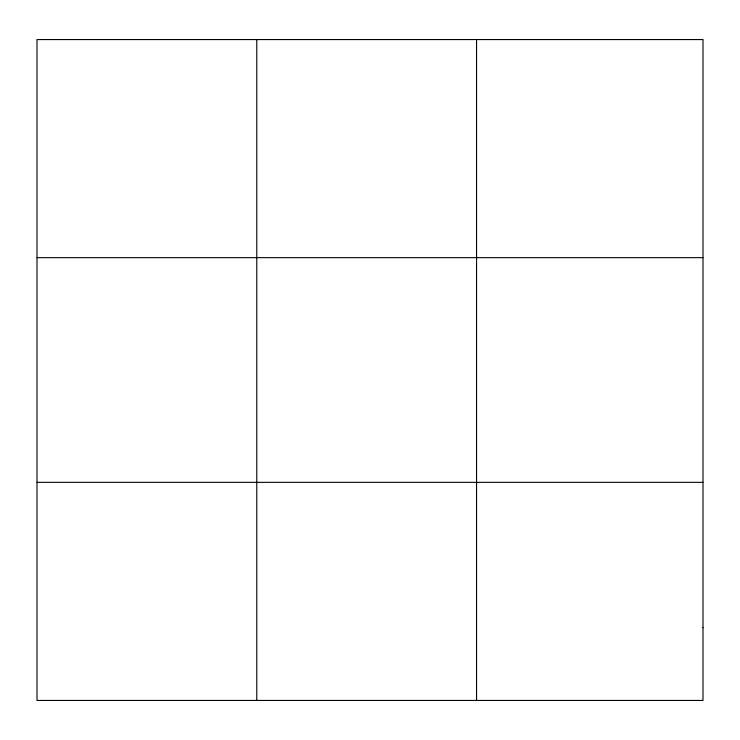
<?xml version="1.0" encoding="UTF-8"?>
<svg xmlns="http://www.w3.org/2000/svg" width="740" height="740" viewBox="0 0 740 740"><rect width="100%" height="100%" fill="white"/><g stroke="black" fill="none" stroke-linecap="round" stroke-linejoin="round"><path stroke-width="1.11" d="M256.78 700.438L256.78 39.562M476.56 700.438L476.56 39.562M37 257.65L703 257.65M37 482.351L703 482.351M703 627.742L703 700.438L37 700.438L37 39.562L703 39.562L703 627.742"/></g></svg>
